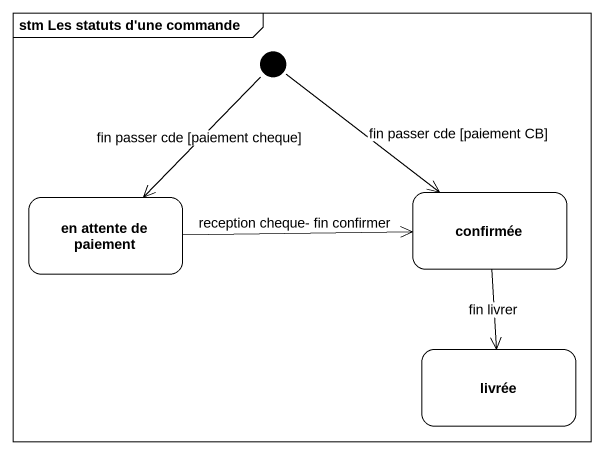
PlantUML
@startuml
mainframe stm Les statuts d'une commande
hide empty description
state "en attente de paiement" as en_attente_de_paiement
state confirmée
state livrée
[*] --> en_attente_de_paiement : fin passer cde [paiement cheque]
[*] --> confirmée : fin passer cde [paiement CB]
en_attente_de_paiement -right-> confirmée : reception cheque- fin confirmer
confirmée --> livrée : fin livrer
@enduml
